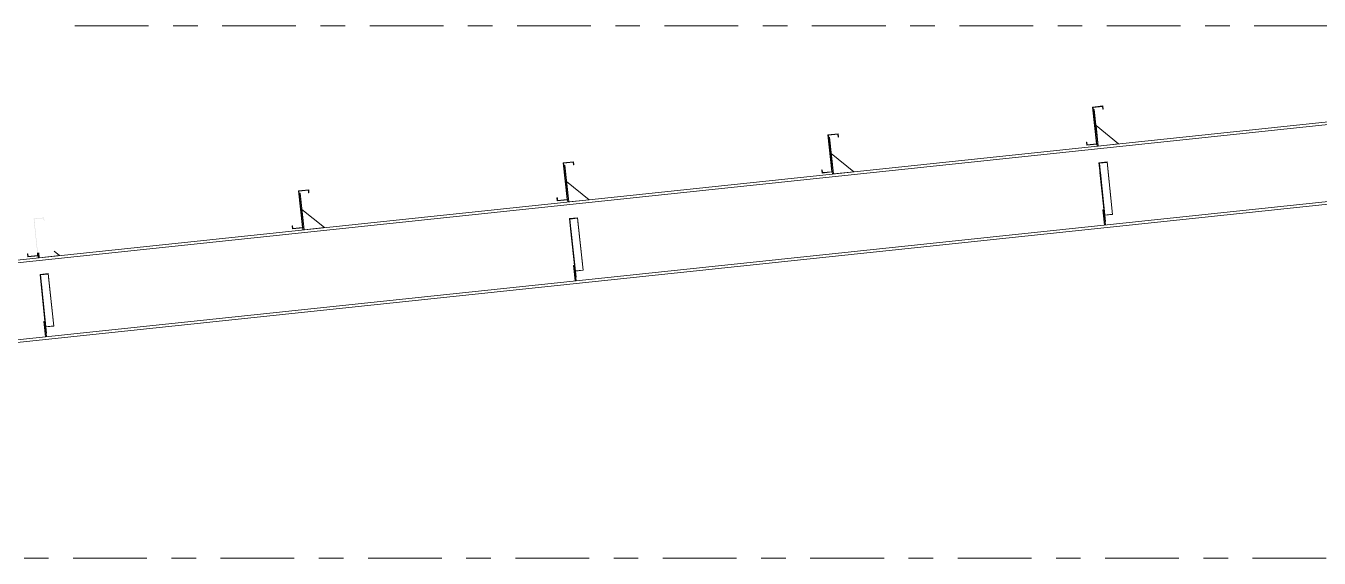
# Model space of a CAD drawing. Header units: millimetres. Extents: x -49 to 773, y -73 to 501.
# Drawn here: x 132.1 to 184.7, y 434.7 to 456.4 of the extents above; entities that cross this region are included whole.
import ezdxf

# ---------------------------------------------------------------- set-up
doc = ezdxf.new("R2010")
doc.units = ezdxf.units.MM
for name, pattern in [('XKITLINE00', [0]), ('XKITLINE02', [4, 2, -2]), ('XKITLINE03', [6, 3, -1, 1, -1])]:
    doc.linetypes.add(name, pattern=pattern)
doc.layers.add('Part', color=2, linetype='Continuous', lineweight=0)
doc.layers.add('S-grid', color=1, linetype='Continuous', lineweight=0)

# ---------------------------------------------------------------- blocks, each defined once
blk = doc.blocks.new('*A290')
at = {"layer": 'Part'}
blk.add_hatch(color=3, dxfattribs=at).paths.add_polyline_path([(154.199, 448.527), (154.53, 448.562), (154.532, 448.541), (154.217, 448.508), (154.259, 448.109), (154.243, 448.107)], flags=17)
blk = doc.blocks.new('*A291')
at = {"layer": 'Part'}
blk.add_hatch(color=3, dxfattribs=at).paths.add_polyline_path([(175.746, 450.8), (176.077, 450.835), (176.079, 450.814), (175.765, 450.781), (175.807, 450.382), (175.79, 450.38)], flags=17)
blk = doc.blocks.new('*A294')
at = {"layer": 'Part'}
blk.add_hatch(color=3, dxfattribs=at).paths.add_polyline_path([(153.944, 450.796), (154.359, 450.84), (154.372, 450.716), (154.357, 450.714), (154.345, 450.823), (153.961, 450.783), (154.118, 449.289), (153.704, 449.246), (153.691, 449.37), (153.706, 449.372), (153.717, 449.262), (154.102, 449.303)], flags=17)
blk = doc.blocks.new('*A295')
at = {"layer": 'Part'}
blk.add_hatch(color=3, dxfattribs=at).paths.add_polyline_path([(164.718, 451.932), (165.132, 451.976), (165.145, 451.852), (165.13, 451.85), (165.119, 451.96), (164.734, 451.919), (164.892, 450.426), (164.477, 450.382), (164.464, 450.506), (164.479, 450.508), (164.491, 450.399), (164.875, 450.439)], flags=17)
blk = doc.blocks.new('*A296')
at = {"layer": 'Part'}
blk.add_hatch(color=3, dxfattribs=at).paths.add_polyline_path([(175.491, 453.069), (175.906, 453.113), (175.919, 452.988), (175.904, 452.987), (175.892, 453.096), (175.508, 453.056), (175.665, 451.562), (175.251, 451.518), (175.238, 451.643), (175.253, 451.644), (175.264, 451.535), (175.649, 451.575)], flags=17)
blk = doc.blocks.new('*A332')
at = {"layer": 'Part'}
blk.add_hatch(color=3, dxfattribs=at).paths.add_polyline_path([(132.651, 446.255), (132.983, 446.29), (132.985, 446.269), (132.67, 446.235), (132.712, 445.836), (132.696, 445.835)], flags=17)
blk = doc.blocks.new('*A337')
at = {"layer": 'Part'}
blk.add_hatch(color=3, dxfattribs=at).paths.add_polyline_path([(132.397, 448.523), (132.811, 448.567), (132.825, 448.443), (132.81, 448.441), (132.798, 448.551), (132.414, 448.51), (132.571, 447.017), (132.157, 446.973), (132.144, 447.097), (132.159, 447.099), (132.17, 446.989), (132.555, 447.03)], flags=17)
blk = doc.blocks.new('*A338')
at = {"layer": 'Part'}
blk.add_hatch(color=3, dxfattribs=at).paths.add_polyline_path([(143.171, 449.66), (143.585, 449.703), (143.598, 449.579), (143.583, 449.578), (143.572, 449.687), (143.187, 449.646), (143.345, 448.153), (142.93, 448.109), (142.917, 448.234), (142.932, 448.235), (142.944, 448.126), (143.328, 448.166)], flags=17)
blk = doc.blocks.new('*A339')
at = {"layer": 'Part'}
blk.add_hatch(color=3, dxfattribs=at).paths.add_polyline_path([(132.397, 448.523), (132.811, 448.567), (132.825, 448.443), (132.81, 448.441), (132.798, 448.551), (132.414, 448.51), (132.571, 447.017), (132.157, 446.973), (132.144, 447.097), (132.159, 447.099), (132.17, 446.989), (132.555, 447.03)], flags=17)
blk = doc.blocks.new('*A340')
at = {"layer": 'Part'}
blk.add_hatch(color=3, dxfattribs=at).paths.add_polyline_path([(143.171, 449.66), (143.585, 449.703), (143.598, 449.579), (143.583, 449.578), (143.572, 449.687), (143.187, 449.646), (143.345, 448.153), (142.93, 448.109), (142.917, 448.234), (142.932, 448.235), (142.944, 448.126), (143.328, 448.166)], flags=17)
blk = doc.blocks.new('*A341')
at = {"layer": 'Part'}
blk.add_hatch(color=3, dxfattribs=at).paths.add_polyline_path([(153.944, 450.796), (154.359, 450.84), (154.372, 450.716), (154.357, 450.714), (154.345, 450.823), (153.961, 450.783), (154.118, 449.289), (153.704, 449.246), (153.691, 449.37), (153.706, 449.372), (153.717, 449.262), (154.102, 449.303)], flags=17)
blk = doc.blocks.new('*A342')
at = {"layer": 'Part'}
blk.add_hatch(color=3, dxfattribs=at).paths.add_polyline_path([(164.718, 451.932), (165.132, 451.976), (165.145, 451.852), (165.13, 451.85), (165.119, 451.96), (164.734, 451.919), (164.892, 450.426), (164.477, 450.382), (164.464, 450.506), (164.479, 450.508), (164.491, 450.399), (164.875, 450.439)], flags=17)
blk = doc.blocks.new('*A343')
at = {"layer": 'Part'}
blk.add_hatch(color=3, dxfattribs=at).paths.add_polyline_path([(175.491, 453.069), (175.906, 453.113), (175.919, 452.988), (175.904, 452.987), (175.892, 453.096), (175.508, 453.056), (175.665, 451.562), (175.251, 451.518), (175.238, 451.643), (175.253, 451.644), (175.264, 451.535), (175.649, 451.575)], flags=17)
blk = doc.blocks.new('*A1342')
at = {"layer": 'S-grid', "color": 1, "linetype": 'XKITLINE03', "lineweight": 0}
blk.add_line((134.068, 456.374), (310.099, 456.374), dxfattribs=at)
blk = doc.blocks.new('*A1343')
at = {"layer": 'S-grid', "color": 1, "linetype": 'XKITLINE03', "lineweight": 0}
blk.add_line((-10, 434.708), (458.968, 434.708), dxfattribs=at)
blk = doc.blocks.new('*A1394')
at = {"layer": 'Part', "color": 2, "linetype": 'XKITLINE00', "lineweight": 0}
for p, q in [((187.084, 452.683), (114.45, 445.022)), ((187.095, 452.575), (114.462, 444.914)), ((187.093, 452.6), (187.095, 452.575)), ((187.422, 449.476), (122.476, 442.625)), ((187.434, 449.368), (122.487, 442.517)), ((187.422, 449.476), (187.434, 449.368)), ((122.145, 442.59), (114.788, 441.814)), ((122.156, 442.483), (114.8, 441.707))]:
    blk.add_line(p, q, dxfattribs=at)
at = {"layer": 'Part', "color": 7, "linetype": 'XKITLINE02', "lineweight": 0}
for p, q in [((187.084, 452.683), (187.093, 452.6)), ((187.095, 452.575), (187.422, 449.476)), ((114.45, 445.022), (114.8, 441.707)), ((122.476, 442.625), (122.145, 442.59)), ((122.487, 442.517), (122.156, 442.483))]:
    blk.add_line(p, q, dxfattribs=at)
blk = doc.blocks.new('*A1395')
at = {"layer": 'Part', "color": 2, "linetype": 'XKITLINE00', "lineweight": 0}
for p, q in [((154.199, 448.527), (154.53, 448.562)), ((154.243, 448.107), (154.199, 448.527)), ((154.532, 448.541), (154.217, 448.508)), ((154.217, 448.508), (154.259, 448.109)), ((154.53, 448.562), (154.756, 446.423)), ((154.259, 448.109), (154.243, 448.107)), ((154.243, 448.107), (154.427, 446.361)), ((154.467, 446.141), (154.259, 448.109)), ((154.441, 446.389), (154.756, 446.423)), ((154.451, 446.139), (154.467, 446.141))]:
    blk.add_line(p, q, dxfattribs=at)
at = {"layer": 'Part', "color": 7, "linetype": 'XKITLINE02', "lineweight": 0}
for p, q in [((154.423, 446.401), (154.754, 446.436)), ((154.427, 446.361), (154.451, 446.139))]:
    blk.add_line(p, q, dxfattribs=at)
blk = doc.blocks.new('*A1396')
at = {"layer": 'Part', "color": 7, "linetype": 'XKITLINE02', "lineweight": 0}
for p, q in [((154.451, 446.139), (154.199, 448.527)), ((154.467, 446.141), (154.217, 448.508)), ((154.756, 446.423), (154.53, 448.562)), ((154.423, 446.401), (154.754, 446.436)), ((154.441, 446.389), (154.756, 446.423)), ((154.451, 446.139), (154.467, 446.141))]:
    blk.add_line(p, q, dxfattribs=at)
blk = doc.blocks.new('*A1397')
at = {"layer": 'Part', "color": 2, "linetype": 'XKITLINE00', "lineweight": 0}
for p, q in [((154.011, 450.703), (153.97, 450.698)), ((154.168, 449.211), (154.011, 450.703)), ((154.118, 449.289), (154.127, 449.207))]:
    blk.add_line(p, q, dxfattribs=at)
at = {"layer": 'Part', "color": 7, "linetype": 'XKITLINE02', "lineweight": 0}
for p, q in [((153.97, 450.698), (154.118, 449.289)), ((154.127, 449.207), (154.168, 449.211))]:
    blk.add_line(p, q, dxfattribs=at)
blk = doc.blocks.new('*A1398')
at = {"layer": 'Part', "color": 2, "linetype": 'XKITLINE00', "lineweight": 0}
blk.add_line((154.997, 449.298), (154.081, 450.04), dxfattribs=at)
at = {"layer": 'Part', "color": 7, "linetype": 'XKITLINE02', "lineweight": 0}
for p, q in [((154.081, 450.04), (154.168, 449.211)), ((154.168, 449.211), (154.997, 449.298))]:
    blk.add_line(p, q, dxfattribs=at)
blk = doc.blocks.new('*A1399')
at = {"layer": 'Part', "color": 2, "linetype": 'XKITLINE00', "lineweight": 0}
for p, q in [((154.358, 446.617), (154.4, 446.621)), ((154.424, 445.995), (154.358, 446.617)), ((154.427, 446.361), (154.465, 445.999))]:
    blk.add_line(p, q, dxfattribs=at)
at = {"layer": 'Part', "color": 7, "linetype": 'XKITLINE02', "lineweight": 0}
for p, q in [((154.4, 446.621), (154.427, 446.361)), ((154.411, 446.119), (154.452, 446.124)), ((154.465, 445.999), (154.424, 445.995))]:
    blk.add_line(p, q, dxfattribs=at)
blk = doc.blocks.new('*A1400')
at = {"layer": 'Part', "color": 7, "linetype": 'XKITLINE02', "lineweight": 0}
for p, q in [((154.4, 446.621), (154.358, 446.617)), ((154.358, 446.617), (154.424, 445.995)), ((154.465, 445.999), (154.4, 446.621)), ((154.411, 446.119), (154.452, 446.124)), ((154.424, 445.995), (154.465, 445.999))]:
    blk.add_line(p, q, dxfattribs=at)
blk = doc.blocks.new('*A1401')
at = {"layer": 'Part', "color": 7, "linetype": 'XKITLINE02', "lineweight": 0}
for p, q in [((175.947, 448.894), (175.905, 448.889)), ((175.905, 448.889), (175.971, 448.268)), ((176.012, 448.272), (175.947, 448.894)), ((175.958, 448.392), (175.999, 448.396)), ((175.971, 448.268), (176.012, 448.272))]:
    blk.add_line(p, q, dxfattribs=at)
blk = doc.blocks.new('*A1402')
at = {"layer": 'Part', "color": 2, "linetype": 'XKITLINE00', "lineweight": 0}
for p, q in [((164.785, 451.839), (164.743, 451.835)), ((164.942, 450.347), (164.785, 451.839)), ((164.892, 450.426), (164.901, 450.343))]:
    blk.add_line(p, q, dxfattribs=at)
at = {"layer": 'Part', "color": 7, "linetype": 'XKITLINE02', "lineweight": 0}
for p, q in [((164.743, 451.835), (164.892, 450.426)), ((164.901, 450.343), (164.942, 450.347))]:
    blk.add_line(p, q, dxfattribs=at)
blk = doc.blocks.new('*A1403')
at = {"layer": 'Part', "color": 2, "linetype": 'XKITLINE00', "lineweight": 0}
blk.add_line((165.771, 450.435), (164.855, 451.176), dxfattribs=at)
at = {"layer": 'Part', "color": 7, "linetype": 'XKITLINE02', "lineweight": 0}
for p, q in [((164.855, 451.176), (164.942, 450.347)), ((164.942, 450.347), (165.771, 450.435))]:
    blk.add_line(p, q, dxfattribs=at)
blk = doc.blocks.new('*A1404')
at = {"layer": 'Part', "color": 2, "linetype": 'XKITLINE00', "lineweight": 0}
for p, q in [((175.905, 448.889), (175.947, 448.894)), ((175.971, 448.268), (175.905, 448.889)), ((175.974, 448.634), (176.012, 448.272))]:
    blk.add_line(p, q, dxfattribs=at)
at = {"layer": 'Part', "color": 7, "linetype": 'XKITLINE02', "lineweight": 0}
for p, q in [((175.947, 448.894), (175.974, 448.634)), ((175.958, 448.392), (175.999, 448.396)), ((176.012, 448.272), (175.971, 448.268))]:
    blk.add_line(p, q, dxfattribs=at)
blk = doc.blocks.new('*A1405')
at = {"layer": 'Part', "color": 2, "linetype": 'XKITLINE00', "lineweight": 0}
blk.add_line((176.544, 451.571), (175.628, 452.312), dxfattribs=at)
at = {"layer": 'Part', "color": 7, "linetype": 'XKITLINE02', "lineweight": 0}
for p, q in [((175.628, 452.312), (175.716, 451.484)), ((175.716, 451.484), (176.544, 451.571))]:
    blk.add_line(p, q, dxfattribs=at)
blk = doc.blocks.new('*A1406')
at = {"layer": 'Part', "color": 2, "linetype": 'XKITLINE00', "lineweight": 0}
for p, q in [((175.558, 452.975), (175.517, 452.971)), ((175.716, 451.484), (175.558, 452.975)), ((175.665, 451.562), (175.674, 451.479))]:
    blk.add_line(p, q, dxfattribs=at)
at = {"layer": 'Part', "color": 7, "linetype": 'XKITLINE02', "lineweight": 0}
for p, q in [((175.517, 452.971), (175.665, 451.562)), ((175.674, 451.479), (175.716, 451.484))]:
    blk.add_line(p, q, dxfattribs=at)
blk = doc.blocks.new('*A1407')
at = {"layer": 'Part', "color": 7, "linetype": 'XKITLINE02', "lineweight": 0}
for p, q in [((175.998, 448.412), (175.746, 450.8)), ((176.014, 448.414), (175.765, 450.781)), ((176.303, 448.695), (176.077, 450.835)), ((175.97, 448.674), (176.302, 448.708)), ((175.988, 448.662), (176.303, 448.695)), ((175.998, 448.412), (176.014, 448.414))]:
    blk.add_line(p, q, dxfattribs=at)
blk = doc.blocks.new('*A1408')
at = {"layer": 'Part', "color": 2, "linetype": 'XKITLINE00', "lineweight": 0}
for p, q in [((175.746, 450.8), (176.077, 450.835)), ((175.79, 450.38), (175.746, 450.8)), ((176.079, 450.814), (175.765, 450.781)), ((175.765, 450.781), (175.807, 450.382)), ((176.077, 450.835), (176.303, 448.695)), ((175.807, 450.382), (175.79, 450.38)), ((175.79, 450.38), (175.974, 448.634)), ((176.014, 448.414), (175.807, 450.382)), ((175.988, 448.662), (176.303, 448.695)), ((175.998, 448.412), (176.014, 448.414))]:
    blk.add_line(p, q, dxfattribs=at)
at = {"layer": 'Part', "color": 7, "linetype": 'XKITLINE02', "lineweight": 0}
for p, q in [((175.97, 448.674), (176.302, 448.708)), ((175.974, 448.634), (175.998, 448.412))]:
    blk.add_line(p, q, dxfattribs=at)
blk = doc.blocks.new('*A1425')
at = {"layer": 'Part', "color": 2, "linetype": 'XKITLINE00', "lineweight": 0}
for p, q in [((153.944, 450.796), (154.359, 450.84)), ((154.102, 449.303), (153.944, 450.796)), ((154.345, 450.823), (153.961, 450.783)), ((153.961, 450.783), (154.118, 449.289)), ((154.357, 450.714), (154.345, 450.823)), ((154.372, 450.716), (154.357, 450.714)), ((154.359, 450.84), (154.372, 450.716)), ((153.691, 449.37), (153.706, 449.372)), ((153.704, 449.246), (153.691, 449.37)), ((154.118, 449.289), (153.704, 449.246)), ((153.706, 449.372), (153.717, 449.262)), ((153.717, 449.262), (154.102, 449.303))]:
    blk.add_line(p, q, dxfattribs=at)
blk = doc.blocks.new('*A1426')
at = {"layer": 'Part', "color": 2, "linetype": 'XKITLINE00', "lineweight": 0}
for p, q in [((164.718, 451.932), (165.132, 451.976)), ((164.875, 450.439), (164.718, 451.932)), ((165.119, 451.96), (164.734, 451.919)), ((164.734, 451.919), (164.892, 450.426)), ((165.13, 451.85), (165.119, 451.96)), ((165.145, 451.852), (165.13, 451.85)), ((165.132, 451.976), (165.145, 451.852)), ((164.464, 450.506), (164.479, 450.508)), ((164.477, 450.382), (164.464, 450.506)), ((164.892, 450.426), (164.477, 450.382)), ((164.479, 450.508), (164.491, 450.399)), ((164.491, 450.399), (164.875, 450.439))]:
    blk.add_line(p, q, dxfattribs=at)
blk = doc.blocks.new('*A1427')
at = {"layer": 'Part', "color": 2, "linetype": 'XKITLINE00', "lineweight": 0}
for p, q in [((175.491, 453.069), (175.906, 453.113)), ((175.649, 451.575), (175.491, 453.069)), ((175.892, 453.096), (175.508, 453.056)), ((175.508, 453.056), (175.665, 451.562)), ((175.904, 452.987), (175.892, 453.096)), ((175.919, 452.988), (175.904, 452.987)), ((175.906, 453.113), (175.919, 452.988)), ((175.238, 451.643), (175.253, 451.644)), ((175.251, 451.518), (175.238, 451.643)), ((175.253, 451.644), (175.264, 451.535)), ((175.665, 451.562), (175.251, 451.518)), ((175.264, 451.535), (175.649, 451.575))]:
    blk.add_line(p, q, dxfattribs=at)
blk = doc.blocks.new('*A1549')
at = {"layer": 'Part', "color": 7, "linetype": 'XKITLINE02', "lineweight": 0}
for p, q in [((132.853, 444.348), (132.811, 444.344)), ((132.811, 444.344), (132.877, 443.722)), ((132.918, 443.727), (132.853, 444.348)), ((132.864, 443.847), (132.905, 443.851)), ((132.877, 443.722), (132.918, 443.727))]:
    blk.add_line(p, q, dxfattribs=at)
blk = doc.blocks.new('*A1550')
at = {"layer": 'Part', "color": 2, "linetype": 'XKITLINE00', "lineweight": 0}
for p, q in [((132.811, 444.344), (132.853, 444.348)), ((132.877, 443.722), (132.811, 444.344)), ((132.88, 444.088), (132.918, 443.727))]:
    blk.add_line(p, q, dxfattribs=at)
at = {"layer": 'Part', "color": 7, "linetype": 'XKITLINE02', "lineweight": 0}
for p, q in [((132.853, 444.348), (132.88, 444.088)), ((132.864, 443.847), (132.905, 443.851)), ((132.918, 443.727), (132.877, 443.722))]:
    blk.add_line(p, q, dxfattribs=at)
blk = doc.blocks.new('*A1551')
at = {"layer": 'Part', "color": 7, "linetype": 'XKITLINE02', "lineweight": 0}
for p, q in [((132.903, 443.866), (132.651, 446.255)), ((132.92, 443.868), (132.67, 446.235)), ((133.209, 444.15), (132.983, 446.29)), ((132.876, 444.128), (133.207, 444.163)), ((132.894, 444.117), (133.209, 444.15)), ((132.903, 443.866), (132.92, 443.868))]:
    blk.add_line(p, q, dxfattribs=at)
blk = doc.blocks.new('*A1552')
at = {"layer": 'Part', "color": 2, "linetype": 'XKITLINE00', "lineweight": 0}
for p, q in [((132.651, 446.255), (132.983, 446.29)), ((132.696, 445.835), (132.651, 446.255)), ((132.67, 446.235), (132.985, 446.269)), ((132.92, 443.868), (132.67, 446.235)), ((132.696, 445.835), (132.712, 445.836)), ((132.696, 445.835), (132.88, 444.088)), ((132.983, 446.29), (133.209, 444.15)), ((132.894, 444.117), (133.209, 444.15)), ((132.903, 443.866), (132.92, 443.868))]:
    blk.add_line(p, q, dxfattribs=at)
at = {"layer": 'Part', "color": 7, "linetype": 'XKITLINE02', "lineweight": 0}
for p, q in [((132.876, 444.128), (133.207, 444.163)), ((132.88, 444.088), (132.903, 443.866))]:
    blk.add_line(p, q, dxfattribs=at)
blk = doc.blocks.new('*A1558')
at = {"layer": 'Part', "color": 2, "linetype": 'XKITLINE00', "lineweight": 0}
for p, q in [((132.144, 447.097), (132.159, 447.099)), ((132.144, 447.089), (132.144, 447.097)), ((132.157, 446.973), (132.144, 447.089)), ((132.571, 447.017), (132.157, 446.973)), ((132.159, 447.099), (132.159, 447.091)), ((132.159, 447.091), (132.17, 446.989)), ((132.17, 446.989), (132.555, 447.03)), ((132.555, 447.03), (132.544, 447.131)), ((132.559, 447.133), (132.571, 447.017))]:
    blk.add_line(p, q, dxfattribs=at)
blk = doc.blocks.new('*A1559')
at = {"layer": 'Part', "color": 2, "linetype": 'XKITLINE00', "lineweight": 0}
for p, q in [((143.171, 449.66), (143.585, 449.703)), ((143.328, 448.166), (143.171, 449.66)), ((143.572, 449.687), (143.187, 449.646)), ((143.187, 449.646), (143.345, 448.153)), ((143.583, 449.578), (143.572, 449.687)), ((143.598, 449.579), (143.583, 449.578)), ((143.585, 449.703), (143.598, 449.579)), ((142.917, 448.234), (142.932, 448.235)), ((142.93, 448.109), (142.917, 448.234)), ((143.345, 448.153), (142.93, 448.109)), ((142.932, 448.235), (142.944, 448.126)), ((142.944, 448.126), (143.328, 448.166))]:
    blk.add_line(p, q, dxfattribs=at)
blk = doc.blocks.new('*A1560')
at = {"layer": 'Part', "color": 7, "linetype": 'XKITLINE02', "lineweight": 0}
for p, q in [((132.6, 447.137), (132.621, 446.938)), ((132.621, 446.938), (133.45, 447.026))]:
    blk.add_line(p, q, dxfattribs=at)
at = {"layer": 'Part', "color": 2, "linetype": 'XKITLINE00', "lineweight": 0}
blk.add_line((133.45, 447.026), (133.23, 447.204), dxfattribs=at)
blk = doc.blocks.new('*A1561')
at = {"layer": 'Part', "color": 7, "linetype": 'XKITLINE02', "lineweight": 0}
for p, q in [((132.559, 447.133), (132.571, 447.017)), ((132.58, 446.934), (132.621, 446.938))]:
    blk.add_line(p, q, dxfattribs=at)
at = {"layer": 'Part', "color": 2, "linetype": 'XKITLINE00', "lineweight": 0}
for p, q in [((132.571, 447.017), (132.58, 446.934)), ((132.621, 446.938), (132.6, 447.137))]:
    blk.add_line(p, q, dxfattribs=at)
blk = doc.blocks.new('*A1562')
at = {"layer": 'Part', "color": 2, "linetype": 'XKITLINE00', "lineweight": 0}
blk.add_line((144.224, 448.162), (143.307, 448.903), dxfattribs=at)
at = {"layer": 'Part', "color": 7, "linetype": 'XKITLINE02', "lineweight": 0}
for p, q in [((143.307, 448.903), (143.395, 448.075)), ((143.395, 448.075), (144.224, 448.162))]:
    blk.add_line(p, q, dxfattribs=at)
blk = doc.blocks.new('*A1563')
at = {"layer": 'Part', "color": 2, "linetype": 'XKITLINE00', "lineweight": 0}
for p, q in [((143.237, 449.566), (143.196, 449.562)), ((143.395, 448.075), (143.237, 449.566)), ((143.345, 448.153), (143.353, 448.07))]:
    blk.add_line(p, q, dxfattribs=at)
at = {"layer": 'Part', "color": 7, "linetype": 'XKITLINE02', "lineweight": 0}
for p, q in [((143.196, 449.562), (143.345, 448.153)), ((143.353, 448.07), (143.395, 448.075))]:
    blk.add_line(p, q, dxfattribs=at)
blk = doc.blocks.new('*A1564')
at = {"layer": 'Part', "color": 2, "linetype": 'XKITLINE00', "lineweight": 0}
for p, q in [((132.144, 447.097), (132.159, 447.099)), ((132.144, 447.089), (132.144, 447.097)), ((132.157, 446.973), (132.144, 447.089)), ((132.571, 447.017), (132.157, 446.973)), ((132.159, 447.099), (132.159, 447.091)), ((132.159, 447.091), (132.17, 446.989)), ((132.17, 446.989), (132.555, 447.03)), ((132.555, 447.03), (132.544, 447.131)), ((132.559, 447.133), (132.571, 447.017))]:
    blk.add_line(p, q, dxfattribs=at)
blk = doc.blocks.new('*A1565')
at = {"layer": 'Part', "color": 2, "linetype": 'XKITLINE00', "lineweight": 0}
for p, q in [((143.171, 449.66), (143.585, 449.703)), ((143.328, 448.166), (143.171, 449.66)), ((143.572, 449.687), (143.187, 449.646)), ((143.187, 449.646), (143.345, 448.153)), ((143.583, 449.578), (143.572, 449.687)), ((143.598, 449.579), (143.583, 449.578)), ((143.585, 449.703), (143.598, 449.579)), ((142.917, 448.234), (142.932, 448.235)), ((142.93, 448.109), (142.917, 448.234)), ((143.345, 448.153), (142.93, 448.109)), ((142.932, 448.235), (142.944, 448.126)), ((142.944, 448.126), (143.328, 448.166))]:
    blk.add_line(p, q, dxfattribs=at)
blk = doc.blocks.new('*A1566')
at = {"layer": 'Part', "color": 2, "linetype": 'XKITLINE00', "lineweight": 0}
for p, q in [((153.944, 450.796), (154.359, 450.84)), ((154.102, 449.303), (153.944, 450.796)), ((154.345, 450.823), (153.961, 450.783)), ((153.961, 450.783), (154.118, 449.289)), ((154.357, 450.714), (154.345, 450.823)), ((154.372, 450.716), (154.357, 450.714)), ((154.359, 450.84), (154.372, 450.716)), ((153.691, 449.37), (153.706, 449.372)), ((153.704, 449.246), (153.691, 449.37)), ((154.118, 449.289), (153.704, 449.246)), ((153.706, 449.372), (153.717, 449.262)), ((153.717, 449.262), (154.102, 449.303))]:
    blk.add_line(p, q, dxfattribs=at)
blk = doc.blocks.new('*A1567')
at = {"layer": 'Part', "color": 2, "linetype": 'XKITLINE00', "lineweight": 0}
for p, q in [((164.718, 451.932), (165.132, 451.976)), ((164.875, 450.439), (164.718, 451.932)), ((165.119, 451.96), (164.734, 451.919)), ((164.734, 451.919), (164.892, 450.426)), ((165.13, 451.85), (165.119, 451.96)), ((165.145, 451.852), (165.13, 451.85)), ((165.132, 451.976), (165.145, 451.852)), ((164.464, 450.506), (164.479, 450.508)), ((164.477, 450.382), (164.464, 450.506)), ((164.892, 450.426), (164.477, 450.382)), ((164.479, 450.508), (164.491, 450.399)), ((164.491, 450.399), (164.875, 450.439))]:
    blk.add_line(p, q, dxfattribs=at)
blk = doc.blocks.new('*A1568')
at = {"layer": 'Part', "color": 2, "linetype": 'XKITLINE00', "lineweight": 0}
for p, q in [((175.491, 453.069), (175.906, 453.113)), ((175.649, 451.575), (175.491, 453.069)), ((175.892, 453.096), (175.508, 453.056)), ((175.508, 453.056), (175.665, 451.562)), ((175.904, 452.987), (175.892, 453.096)), ((175.919, 452.988), (175.904, 452.987)), ((175.906, 453.113), (175.919, 452.988)), ((175.238, 451.643), (175.253, 451.644)), ((175.251, 451.518), (175.238, 451.643)), ((175.253, 451.644), (175.264, 451.535)), ((175.665, 451.562), (175.251, 451.518)), ((175.264, 451.535), (175.649, 451.575))]:
    blk.add_line(p, q, dxfattribs=at)

msp = doc.modelspace()

# ---------------------------------------------------------------- block references
at = {"lineweight": 0}
for name in ['*A1342', '*A1394', '*A296', '*A343', '*A1427', '*A1568', '*A1406', '*A1405', '*A295', '*A342', '*A1426', '*A1567', '*A1402', '*A1403', '*A294', '*A341', '*A1425', '*A1566', '*A1397', '*A291', '*A1407', '*A1408', '*A1398', '*A338', '*A340', '*A1559', '*A1565', '*A1563', '*A337', '*A339', '*A1562', '*A290', '*A1395', '*A1396', '*A1401', '*A1404', '*A1558', '*A1564', '*A1561', '*A1560', '*A1399', '*A1400', '*A332', '*A1551', '*A1552', '*A1549', '*A1550', '*A1343']:
    msp.add_blockref(name, (0, 0), dxfattribs=at)

doc.saveas('drawing.dxf')
